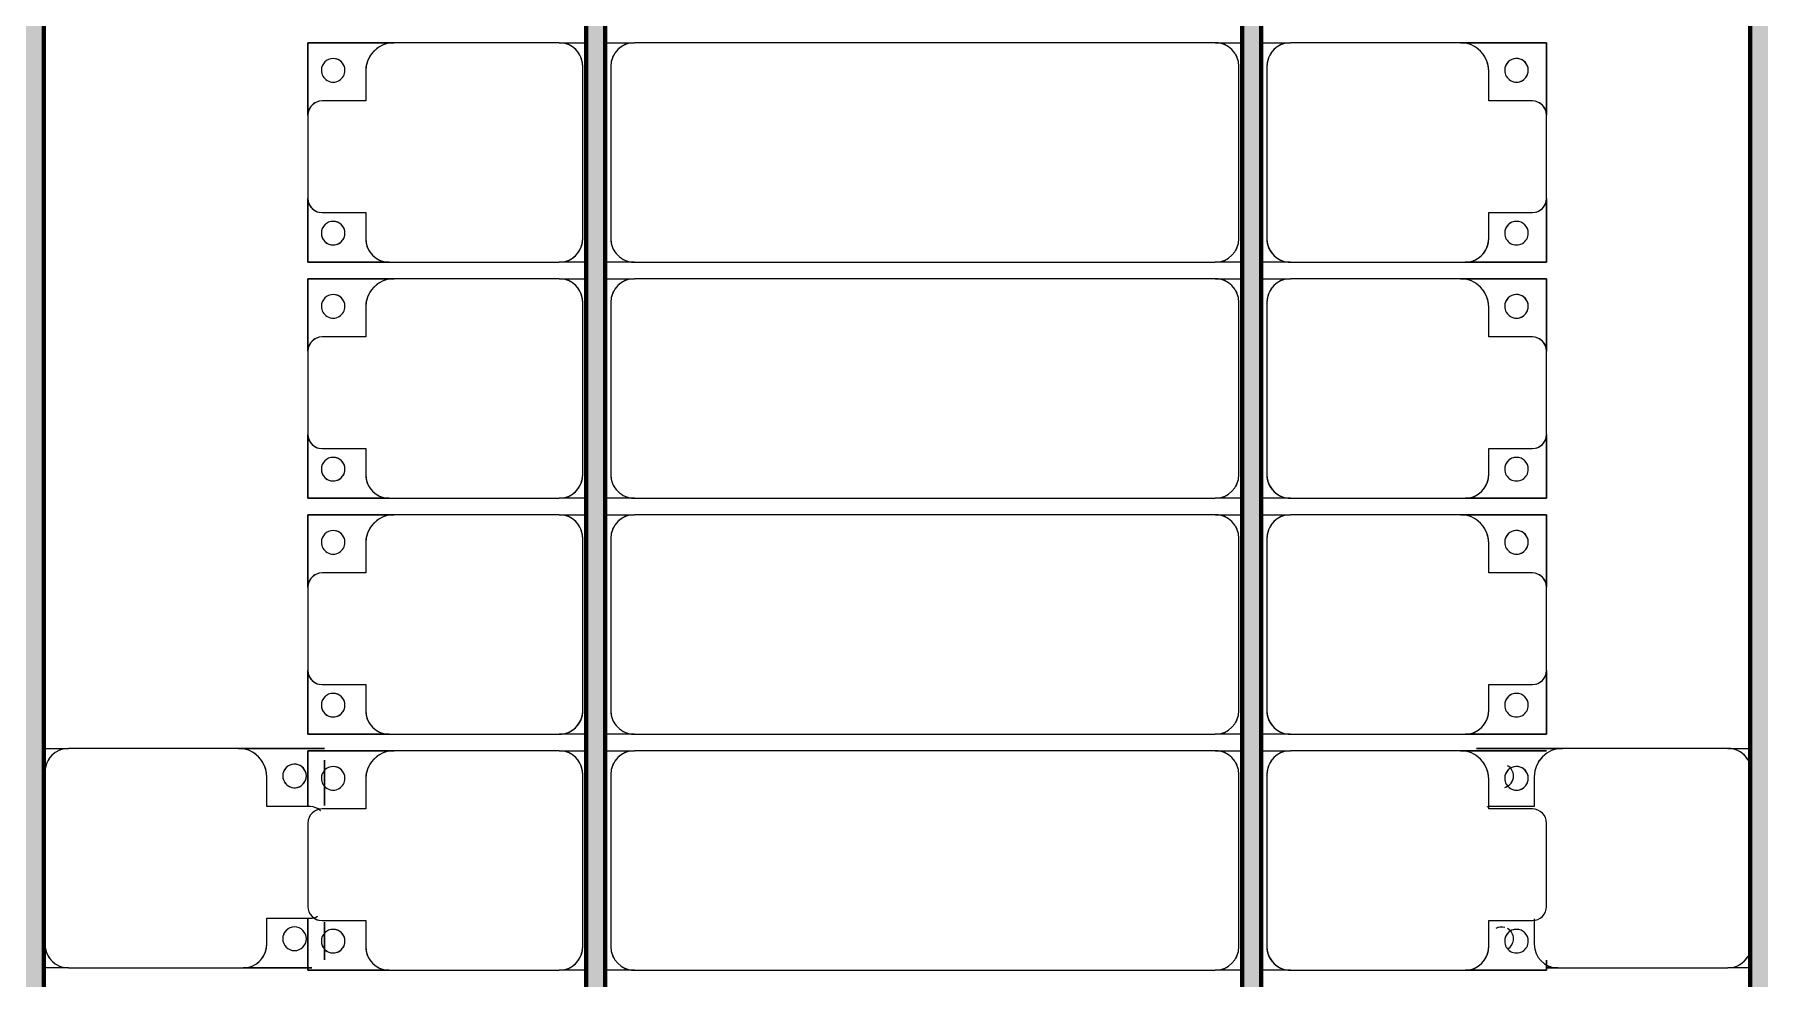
# Model space of a CAD drawing. Header units: millimetres. Extents: x -268744 to 115753, y -96240 to -10461.
# Drawn here: x -39965 to -36310, y -50571 to -48571 of the extents above; entities that cross this region are included whole.
import ezdxf

# ---------------------------------------------------------------- set-up
doc = ezdxf.new("R2010")
doc.units = ezdxf.units.MM
doc.layers.add('A-GENM', color=13, linetype='Continuous', lineweight=9)
doc.layers.add('S-BEAM', color=12, linetype='Continuous', lineweight=9)

# ---------------------------------------------------------------- blocks, each defined once
blk = doc.blocks.new('Dai phao do pin - DẢI PHAO ĐỠ PIN-V63-KHUNG KẾT CẤU BÈ PIN 1')
at = {"layer": 'A-GENM', "color": 7}
for p, q in [((68487.6, 241.6), (68539.7, 241.6)), ((68487.6, 241.6), (68539.7, 241.6)), ((68899.7, 241.6), (68539.7, 241.6)), ((68899.7, 241.6), (69082.2, 241.6)), ((69082.2, 241.6), (68899.7, 241.6)), ((68489.7, 191.6), (68489.7, -173.4)), ((69082.2, 216.5), (69082.2, 120.3)), ((69082.2, 120.3), (69082.2, 216.5)), ((68959.7, 118.2), (68959.7, 181.6)), ((69052.2, 118.2), (68959.7, 118.2)), ((68959.7, -173.4), (68959.7, -118.2)), ((68959.7, -118.2), (69052.2, -118.2)), ((69082.2, -126.6), (69082.2, -206.5)), ((69082.2, -206.5), (69082.2, -126.6)), ((68539.7, -223.4), (68487.6, -223.4)), ((68539.7, -223.4), (68487.6, -223.4)), ((68539.7, -223.4), (68909.7, -223.4)), ((69055, -223.4), (68909.7, -223.4)), ((68909.7, -223.4), (69055, -223.4))]:
    blk.add_line(p, q, dxfattribs=at)
for centre, radius, start, end in [((68539.7, 191.6), 50, 90, 180), ((68539.7, 191.6), 50, 105, 180), ((68899.7, 181.6), 60, 360, 90), ((68899.7, 181.6), 60, 360, 60), ((69018.6, 183.2), 25, 0, 180), ((69018.6, 183.2), 25, 180, 0), ((69018.6, 183.2), 25, 180, 195), ((69018.6, 183.2), 25, 0, 165), ((69018.6, 183.2), 25, 210, 0), ((69052.2, 88.2), 30, 45, 90), ((69052.2, 88.2), 30, 45, 74.1529), ((69052.2, 88.2), 30, 45, 74.1529), ((69052.2, 88.2), 30, 45, 74.1529), ((69018.6, -161.8), 25, 0, 180), ((69018.6, -161.8), 25, 105, 165), ((69018.6, -161.8), 25, 0, 90), ((69052.2, -88.2), 30, 270, 300), ((69052.2, -88.2), 30, 285, 300), ((69052.2, -88.2), 30, 285, 300), ((69052.2, -88.2), 30, 285, 300), ((68539.7, -173.4), 50, 180, 270), ((68539.7, -173.4), 50, 180, 255), ((68909.7, -173.4), 50, 270, 360), ((68909.7, -173.4), 50, 285, 360), ((69018.6, -161.8), 25, 180, 0), ((69018.6, -161.8), 25, 180, 0)]:
    blk.add_arc(centre, radius, start, end, dxfattribs=at)
blk = doc.blocks.new('Dầm C52 - Dầm C52-V20-KHUNG KẾT CẤU BÈ PIN 1')
at = {"layer": 'S-BEAM', "lineweight": 140}
h = blk.add_hatch(color=1, dxfattribs=at)
h.paths.add_polyline_path([(-25480.9, 20), (-25480.9, -20), (-25440.9, -20), (-25440.9, 20)])
h.paths.add_polyline_path([(-25400.9, 1.6), (-25400.9, -20), (-19440.9, -20), (-19443, 20), (-25400.9, 20)])
h.paths.add_polyline_path([(-19400.9, -20), (-13440.9, -20), (-13440.9, 20), (-19400.9, 20), (-19400.9, 1.6)])
h.paths.add_polyline_path([(-13400.9, 1.6), (-13400.9, -20), (-7440.9, -20), (-7440.9, 20), (-13400.9, 20)])
h.paths.add_polyline_path([(-7400.9, 20), (-7400.9, -20), (-1440.9, -20), (-1440.9, 20), (-6515.3, 20)])
h.paths.add_polyline_path([(-1400.9, 1.6), (-1400.9, -20), (4559.1, -20), (4559.1, 20), (-1400.9, 20)])
h.paths.add_polyline_path([(4599.1, 1.6), (4599.1, -20), (10559.1, -20), (10559.1, 20), (4599.1, 20)])
h.paths.add_polyline_path([(10599.1, 20), (10599.1, -20), (16559.1, -20), (16559.1, 20), (11029.4, 20)])
h.paths.add_polyline_path([(16599.1, 20), (16599.1, -20), (22559.1, -20), (22559.1, 20), (17493.2, 20)])
h.paths.add_polyline_path([(22599.1, 1.6), (22599.1, -20), (25259.1, -20), (25259.1, 20), (22599.1, 20)])
h.paths.add_polyline_path([(25299.1, -20), (25441.8, -20), (25441.8, 20), (25299.1, 20), (25299.1, 1.6)])
at = {"layer": 'S-BEAM', "color": 1, "lineweight": 140}
blk.add_line((-1440.9, -20), (-7400.9, -20), dxfattribs=at)
blk = doc.blocks.new('Dải phao đi lại kèm đỡ invester - DẢI PHAO ĐI LẠI-V80-KHUNG KẾT CẤU BÈ PIN 1')
at = {"layer": 'A-GENM', "color": 7}
for p, q in [((28258.4, 1312.2), (28411.8, 1312.2)), ((28258.4, 1129.7), (28258.4, 1312.2)), ((28258.4, 1312.2), (28258.4, 1129.7)), ((28411.8, 1312.2), (28258.4, 1312.2)), ((28381.8, 1282.2), (28381.8, 1189.7)), ((28588.2, 1312.2), (28411.8, 1312.2)), ((28588.2, 1312.2), (28723.4, 1312.2)), ((28723.4, 1312.2), (28588.2, 1312.2)), ((28618.2, 1189.7), (28618.2, 1282.2)), ((28723.4, 1312.2), (28723.4, 1139.7)), ((28723.4, 1139.7), (28723.4, 1312.2)), ((28758.4, 1312.2), (28911.8, 1312.2)), ((28758.4, 1129.7), (28758.4, 1312.2)), ((28758.4, 1312.2), (28758.4, 1129.7)), ((28911.8, 1312.2), (28758.4, 1312.2)), ((28881.8, 1282.2), (28881.8, 1189.7)), ((29088.2, 1312.2), (28911.8, 1312.2)), ((29088.2, 1312.2), (29223.4, 1312.2)), ((29223.4, 1312.2), (29088.2, 1312.2)), ((29118.2, 1189.7), (29118.2, 1282.2)), ((29223.4, 1312.2), (29223.4, 1139.7)), ((29223.4, 1139.7), (29223.4, 1312.2)), ((29258.4, 1312.2), (29411.8, 1312.2)), ((29258.4, 1129.7), (29258.4, 1312.2)), ((29258.4, 1312.2), (29258.4, 1129.7)), ((29411.8, 1312.2), (29258.4, 1312.2)), ((29381.8, 1282.2), (29381.8, 1189.7)), ((29588.2, 1312.2), (29411.8, 1312.2)), ((29588.2, 1312.2), (29723.4, 1312.2)), ((29723.4, 1312.2), (29588.2, 1312.2)), ((29618.2, 1189.7), (29618.2, 1282.2)), ((29723.4, 1312.2), (29723.4, 1139.7)), ((29723.4, 1139.7), (29723.4, 1312.2)), ((29758.4, 1129.7), (29758.4, 1312.2)), ((29758.4, 1312.2), (29758.4, 1129.7)), ((29881.8, 1282.2), (29881.8, 1189.7)), ((30088.2, 1312.2), (29911.8, 1312.2)), ((30118.2, 1189.7), (30118.2, 1282.2)), ((30202.2, 1312.2), (30223.4, 1312.2)), ((30223.4, 1312.2), (30202.2, 1312.2)), ((30223.4, 1312.2), (30223.4, 1139.7)), ((30223.4, 1139.7), (30223.4, 1312.2)), ((28381.8, 1189.7), (28318.4, 1189.7)), ((28673.4, 1189.7), (28618.2, 1189.7)), ((28881.8, 1189.7), (28818.4, 1189.7)), ((29173.4, 1189.7), (29118.2, 1189.7)), ((29381.8, 1189.7), (29318.4, 1189.7)), ((29673.4, 1189.7), (29618.2, 1189.7)), ((29881.8, 1189.7), (29818.4, 1189.7)), ((30173.4, 1189.7), (30118.2, 1189.7)), ((28723.4, 769.7), (28723.4, 1139.7)), ((29223.4, 769.7), (29223.4, 1139.7)), ((29723.4, 769.7), (29723.4, 1139.7)), ((30223.4, 769.7), (30223.4, 1139.7)), ((28258.4, 1129.7), (28258.4, 769.7)), ((28758.4, 1129.7), (28758.4, 769.7)), ((29258.4, 1129.7), (29258.4, 769.7)), ((29758.4, 1129.7), (29758.4, 769.7)), ((28258.4, 707.6), (28258.4, 769.7)), ((28258.4, 707.6), (28258.4, 769.7)), ((28723.4, 769.7), (28723.4, 707.6)), ((28723.4, 769.7), (28723.4, 707.6)), ((28758.4, 707.6), (28758.4, 769.7)), ((28758.4, 707.6), (28758.4, 769.7)), ((29223.4, 769.7), (29223.4, 707.6)), ((29223.4, 769.7), (29223.4, 707.6)), ((29258.4, 707.6), (29258.4, 769.7)), ((29258.4, 707.6), (29258.4, 769.7)), ((29723.4, 769.7), (29723.4, 707.6)), ((29723.4, 769.7), (29723.4, 707.6)), ((29758.4, 707.6), (29758.4, 769.7)), ((29758.4, 707.6), (29758.4, 769.7)), ((30223.4, 769.7), (30223.4, 707.6)), ((30223.4, 769.7), (30223.4, 707.6)), ((28308.4, 719.7), (28673.4, 719.7)), ((28808.4, 719.7), (29173.4, 719.7)), ((29308.4, 719.7), (29673.4, 719.7)), ((29808.4, 719.7), (30173.4, 719.7)), ((28258.4, 610.3), (28258.4, 667.6)), ((28258.4, 610.3), (28258.4, 667.6)), ((28673.4, 660.3), (28308.4, 660.3)), ((28723.4, 667.6), (28723.4, 610.3)), ((28723.4, 667.6), (28723.4, 610.3)), ((28758.4, 610.3), (28758.4, 667.6)), ((28758.4, 610.3), (28758.4, 667.6)), ((29173.4, 660.3), (28808.4, 660.3)), ((29223.4, 667.6), (29223.4, 610.3)), ((29223.4, 667.6), (29223.4, 610.3)), ((29258.4, 610.3), (29258.4, 667.6)), ((29258.4, 610.3), (29258.4, 667.6)), ((29673.4, 660.3), (29308.4, 660.3)), ((29723.4, 667.6), (29723.4, 610.3)), ((29723.4, 667.6), (29723.4, 610.3)), ((29758.4, 610.3), (29758.4, 667.6)), ((29758.4, 610.3), (29758.4, 667.6)), ((30173.4, 660.3), (29808.4, 660.3)), ((30223.4, 667.6), (30223.4, 610.3)), ((30223.4, 667.6), (30223.4, 610.3)), ((28258.4, 610.3), (28258.4, -620.3)), ((28723.4, -620.3), (28723.4, 610.3)), ((28758.4, 610.3), (28758.4, -620.3)), ((29223.4, -620.3), (29223.4, 610.3)), ((29258.4, 610.3), (29258.4, -620.3)), ((29723.4, -620.3), (29723.4, 610.3)), ((29758.4, 610.3), (29758.4, -620.3)), ((30223.4, -620.3), (30223.4, 610.3)), ((28258.4, -682.4), (28258.4, -620.3)), ((28258.4, -682.4), (28258.4, -620.3)), ((28723.4, -620.3), (28723.4, -682.4)), ((28723.4, -620.3), (28723.4, -682.4)), ((28758.4, -682.4), (28758.4, -620.3)), ((28758.4, -682.4), (28758.4, -620.3)), ((29223.4, -620.3), (29223.4, -682.4)), ((29223.4, -620.3), (29223.4, -682.4)), ((29258.4, -682.4), (29258.4, -620.3)), ((29258.4, -682.4), (29258.4, -620.3)), ((29723.4, -620.3), (29723.4, -682.4)), ((29723.4, -620.3), (29723.4, -682.4)), ((29758.4, -682.4), (29758.4, -620.3)), ((29758.4, -682.4), (29758.4, -620.3)), ((30223.4, -620.3), (30223.4, -682.4)), ((30223.4, -620.3), (30223.4, -682.4)), ((28308.4, -670.3), (28673.4, -670.3)), ((28808.4, -670.3), (29173.4, -670.3)), ((29308.4, -670.3), (29673.4, -670.3)), ((29808.4, -670.3), (30173.4, -670.3)), ((28258.4, -779.7), (28258.4, -722.4)), ((28258.4, -779.7), (28258.4, -722.4)), ((28673.4, -729.7), (28308.4, -729.7)), ((28723.4, -722.4), (28723.4, -779.7)), ((28723.4, -722.4), (28723.4, -779.7)), ((28758.4, -779.7), (28758.4, -722.4)), ((28758.4, -779.7), (28758.4, -722.4)), ((29173.4, -729.7), (28808.4, -729.7)), ((29223.4, -722.4), (29223.4, -779.7)), ((29223.4, -722.4), (29223.4, -779.7)), ((29258.4, -779.7), (29258.4, -722.4)), ((29258.4, -779.7), (29258.4, -722.4)), ((29673.4, -729.7), (29308.4, -729.7)), ((29723.4, -722.4), (29723.4, -779.7)), ((29723.4, -722.4), (29723.4, -779.7)), ((29758.4, -779.7), (29758.4, -722.4)), ((29758.4, -779.7), (29758.4, -722.4)), ((30173.4, -729.7), (29808.4, -729.7)), ((30223.4, -722.4), (30223.4, -779.7)), ((30223.4, -722.4), (30223.4, -779.7)), ((28258.4, -779.7), (28258.4, -1129.7)), ((28723.4, -1139.7), (28723.4, -779.7)), ((28758.4, -779.7), (28758.4, -1129.7)), ((29223.4, -1139.7), (29223.4, -779.7)), ((29258.4, -779.7), (29258.4, -1129.7)), ((29723.4, -1139.7), (29723.4, -779.7)), ((29758.4, -779.7), (29758.4, -1129.7)), ((30223.4, -1139.7), (30223.4, -779.7)), ((28258.4, -1312.2), (28258.4, -1129.7)), ((28258.4, -1129.7), (28258.4, -1312.2)), ((28758.4, -1312.2), (28758.4, -1129.7)), ((28758.4, -1129.7), (28758.4, -1312.2)), ((29258.4, -1312.2), (29258.4, -1129.7)), ((29258.4, -1129.7), (29258.4, -1312.2)), ((29758.4, -1312.2), (29758.4, -1129.7)), ((29758.4, -1129.7), (29758.4, -1312.2)), ((28723.4, -1139.7), (28723.4, -1312.2)), ((28723.4, -1312.2), (28723.4, -1139.7)), ((29223.4, -1139.7), (29223.4, -1312.2)), ((29223.4, -1312.2), (29223.4, -1139.7)), ((29723.4, -1139.7), (29723.4, -1312.2)), ((29723.4, -1312.2), (29723.4, -1139.7)), ((30223.4, -1139.7), (30223.4, -1312.2)), ((30223.4, -1312.2), (30223.4, -1139.7)), ((28318.4, -1189.7), (28381.8, -1189.7)), ((28381.8, -1189.7), (28381.8, -1282.2)), ((28618.2, -1282.2), (28618.2, -1189.7)), ((28618.2, -1189.7), (28673.4, -1189.7)), ((28818.4, -1189.7), (28881.8, -1189.7)), ((28881.8, -1189.7), (28881.8, -1282.2)), ((29118.2, -1282.2), (29118.2, -1189.7)), ((29118.2, -1189.7), (29173.4, -1189.7)), ((29318.4, -1189.7), (29381.8, -1189.7)), ((29381.8, -1189.7), (29381.8, -1282.2)), ((29618.2, -1282.2), (29618.2, -1189.7)), ((29618.2, -1189.7), (29673.4, -1189.7)), ((29818.4, -1189.7), (29881.8, -1189.7)), ((29881.8, -1189.7), (29881.8, -1282.2)), ((30118.2, -1282.2), (30118.2, -1189.7)), ((30118.2, -1189.7), (30173.4, -1189.7)), ((28411.8, -1312.2), (28258.4, -1312.2)), ((28258.4, -1312.2), (28411.8, -1312.2)), ((28411.8, -1312.2), (28588.2, -1312.2)), ((28723.4, -1312.2), (28588.2, -1312.2)), ((28588.2, -1312.2), (28723.4, -1312.2)), ((28911.8, -1312.2), (28758.4, -1312.2)), ((28758.4, -1312.2), (28911.8, -1312.2)), ((28911.8, -1312.2), (29088.2, -1312.2)), ((29223.4, -1312.2), (29088.2, -1312.2)), ((29088.2, -1312.2), (29223.4, -1312.2)), ((29411.8, -1312.2), (29258.4, -1312.2)), ((29258.4, -1312.2), (29411.8, -1312.2)), ((29411.8, -1312.2), (29588.2, -1312.2)), ((29723.4, -1312.2), (29588.2, -1312.2)), ((29588.2, -1312.2), (29723.4, -1312.2)), ((29876.8, -1312.2), (29758.4, -1312.2)), ((29758.4, -1312.2), (29876.8, -1312.2)), ((29911.8, -1312.2), (30088.2, -1312.2)), ((30223.4, -1312.2), (30113.2, -1312.2)), ((30113.2, -1312.2), (30223.4, -1312.2))]:
    blk.add_line(p, q, dxfattribs=at)
for centre, radius, start, end in [((28411.8, 1282.2), 30, 90, 180), ((28411.8, 1282.2), 30, 105, 165), ((28411.8, 1282.2), 30, 135, 165), ((28411.8, 1282.2), 30, 135, 165), ((28588.2, 1282.2), 30, 0, 90), ((28588.2, 1282.2), 30, 60, 75), ((28588.2, 1282.2), 30, 15, 75), ((28588.2, 1282.2), 30, 60, 75), ((28588.2, 1282.2), 30, 15, 30), ((28588.2, 1282.2), 30, 15, 30), ((28911.8, 1282.2), 30, 90, 180), ((28911.8, 1282.2), 30, 105, 165), ((28911.8, 1282.2), 30, 135, 165), ((28911.8, 1282.2), 30, 135, 165), ((29088.2, 1282.2), 30, 0, 90), ((29088.2, 1282.2), 30, 60, 75), ((29088.2, 1282.2), 30, 15, 75), ((29088.2, 1282.2), 30, 60, 75), ((29088.2, 1282.2), 30, 15, 30), ((29088.2, 1282.2), 30, 15, 30), ((29411.8, 1282.2), 30, 90, 180), ((29411.8, 1282.2), 30, 105, 165), ((29411.8, 1282.2), 30, 135, 165), ((29411.8, 1282.2), 30, 135, 165), ((29588.2, 1282.2), 30, 0, 90), ((29588.2, 1282.2), 30, 60, 75), ((29588.2, 1282.2), 30, 15, 75), ((29588.2, 1282.2), 30, 60, 75), ((29588.2, 1282.2), 30, 15, 30), ((29588.2, 1282.2), 30, 15, 30), ((29911.8, 1282.2), 30, 90, 180), ((30088.2, 1282.2), 30, 360, 90), ((28316.8, 1248.6), 25, 90, 270), ((28316.8, 1248.6), 25, 90, 255), ((28316.8, 1248.6), 25, 270, 90), ((28316.8, 1248.6), 25, 300, 90), ((28661.8, 1248.6), 25, 90, 270), ((28661.8, 1248.6), 25, 90, 180), ((28661.8, 1248.6), 25, 270, 90), ((28661.8, 1248.6), 25, 270, 90), ((28816.8, 1248.6), 25, 90, 270), ((28816.8, 1248.6), 25, 90, 255), ((28816.8, 1248.6), 25, 270, 90), ((28816.8, 1248.6), 25, 300, 90), ((29161.8, 1248.6), 25, 90, 270), ((29161.8, 1248.6), 25, 90, 180), ((29161.8, 1248.6), 25, 270, 90), ((29161.8, 1248.6), 25, 270, 90), ((29316.8, 1248.6), 25, 90, 270), ((29316.8, 1248.6), 25, 90, 255), ((29316.8, 1248.6), 25, 270, 90), ((29316.8, 1248.6), 25, 300, 90), ((29661.8, 1248.6), 25, 90, 270), ((29661.8, 1248.6), 25, 90, 180), ((29661.8, 1248.6), 25, 270, 90), ((29661.8, 1248.6), 25, 270, 90), ((29816.8, 1248.6), 25, 90, 270), ((29816.8, 1248.6), 25, 90, 255), ((29816.8, 1248.6), 25, 270, 90), ((29816.8, 1248.6), 25, 300, 90), ((30161.8, 1248.6), 25, 90, 270), ((30161.8, 1248.6), 25, 90, 180), ((30161.8, 1248.6), 25, 270, 90), ((30161.8, 1248.6), 25, 270, 90), ((28316.8, 1248.6), 25, 270, 285), ((28661.8, 1248.6), 25, 195, 255), ((28816.8, 1248.6), 25, 270, 285), ((29161.8, 1248.6), 25, 195, 255), ((29316.8, 1248.6), 25, 270, 285), ((29661.8, 1248.6), 25, 195, 255), ((29816.8, 1248.6), 25, 270, 285), ((30161.8, 1248.6), 25, 195, 255), ((28318.4, 1129.7), 60, 90, 180), ((28318.4, 1129.7), 60, 90, 150), ((28673.4, 1139.7), 50, 360, 90), ((28673.4, 1139.7), 50, 15, 90), ((28818.4, 1129.7), 60, 90, 180), ((28818.4, 1129.7), 60, 90, 150), ((29173.4, 1139.7), 50, 0, 90), ((29173.4, 1139.7), 50, 15, 90), ((29318.4, 1129.7), 60, 90, 180), ((29318.4, 1129.7), 60, 90, 150), ((29673.4, 1139.7), 50, 0, 90), ((29673.4, 1139.7), 50, 15, 90), ((29818.4, 1129.7), 60, 90, 180), ((29818.4, 1129.7), 60, 90, 150), ((30173.4, 1139.7), 50, 0, 90), ((30173.4, 1139.7), 50, 15, 90), ((28308.4, 769.7), 50, 180, 270), ((28673.4, 769.7), 50, 270, 0), ((28808.4, 769.7), 50, 180, 270), ((29173.4, 769.7), 50, 270, 0), ((29308.4, 769.7), 50, 180, 270), ((29673.4, 769.7), 50, 270, 0), ((29808.4, 769.7), 50, 180, 270), ((30173.4, 769.7), 50, 270, 0), ((28308.4, 769.7), 50, 195, 270), ((28673.4, 769.7), 50, 270, 345), ((28808.4, 769.7), 50, 195, 270), ((29173.4, 769.7), 50, 270, 345), ((29308.4, 769.7), 50, 195, 270), ((29673.4, 769.7), 50, 270, 345), ((29808.4, 769.7), 50, 195, 270), ((30173.4, 769.7), 50, 270, 345), ((28308.4, 610.3), 50, 90, 180), ((28308.4, 610.3), 50, 105, 120), ((28673.4, 610.3), 50, 0, 90), ((28673.4, 610.3), 50, 60, 90), ((28808.4, 610.3), 50, 90, 180), ((28808.4, 610.3), 50, 105, 120), ((29173.4, 610.3), 50, 0, 90), ((29173.4, 610.3), 50, 60, 90), ((29308.4, 610.3), 50, 90, 180), ((29308.4, 610.3), 50, 105, 120), ((29673.4, 610.3), 50, 0, 90), ((29673.4, 610.3), 50, 60, 90), ((29808.4, 610.3), 50, 90, 180), ((29808.4, 610.3), 50, 105, 120), ((30173.4, 610.3), 50, 0, 90), ((30173.4, 610.3), 50, 60, 90), ((28308.4, 610.3), 50, 150, 180), ((28673.4, 610.3), 50, 15, 30), ((28808.4, 610.3), 50, 150, 180), ((29173.4, 610.3), 50, 15, 30), ((29308.4, 610.3), 50, 150, 180), ((29673.4, 610.3), 50, 15, 30), ((29808.4, 610.3), 50, 150, 180), ((30173.4, 610.3), 50, 15, 30), ((28308.4, -620.3), 50, 180, 270), ((28673.4, -620.3), 50, 270, 0), ((28673.4, -620.3), 50, 330, 0), ((28808.4, -620.3), 50, 180, 270), ((29173.4, -620.3), 50, 270, 0), ((29173.4, -620.3), 50, 330, 0), ((29308.4, -620.3), 50, 180, 270), ((29673.4, -620.3), 50, 270, 0), ((29673.4, -620.3), 50, 330, 0), ((29808.4, -620.3), 50, 180, 270), ((30173.4, -620.3), 50, 270, 360), ((30173.4, -620.3), 50, 330, 360), ((28308.4, -620.3), 50, 195, 225), ((28808.4, -620.3), 50, 195, 225), ((29308.4, -620.3), 50, 195, 225), ((29808.4, -620.3), 50, 195, 225), ((28308.4, -620.3), 50, 240, 270), ((28673.4, -620.3), 50, 270, 300), ((28808.4, -620.3), 50, 240, 270), ((29173.4, -620.3), 50, 270, 300), ((29308.4, -620.3), 50, 240, 270), ((29673.4, -620.3), 50, 270, 300), ((29808.4, -620.3), 50, 240, 270), ((30173.4, -620.3), 50, 270, 300), ((28308.4, -779.7), 50, 90, 180), ((28308.4, -779.7), 50, 90, 165), ((28673.4, -779.7), 50, 0, 90), ((28673.4, -779.7), 50, 15, 90), ((28808.4, -779.7), 50, 90, 180), ((28808.4, -779.7), 50, 90, 165), ((29173.4, -779.7), 50, 0, 90), ((29173.4, -779.7), 50, 15, 90), ((29308.4, -779.7), 50, 90, 180), ((29308.4, -779.7), 50, 90, 165), ((29673.4, -779.7), 50, 360, 90), ((29673.4, -779.7), 50, 15, 90), ((29808.4, -779.7), 50, 90, 180), ((29808.4, -779.7), 50, 90, 165), ((30173.4, -779.7), 50, 0, 90), ((30173.4, -779.7), 50, 15, 90), ((28318.4, -1129.7), 60, 180, 270), ((28818.4, -1129.7), 60, 180, 270), ((29318.4, -1129.7), 60, 180, 270), ((29818.4, -1129.7), 60, 180, 270), ((28318.4, -1129.7), 60, 210, 270), ((28673.4, -1139.7), 50, 270, 0), ((28673.4, -1139.7), 50, 270, 345), ((28818.4, -1129.7), 60, 210, 270), ((29173.4, -1139.7), 50, 270, 0), ((29173.4, -1139.7), 50, 270, 345), ((29318.4, -1129.7), 60, 210, 270), ((29673.4, -1139.7), 50, 270, 0), ((29673.4, -1139.7), 50, 270, 345), ((29818.4, -1129.7), 60, 210, 270), ((30173.4, -1139.7), 50, 270, 0), ((30173.4, -1139.7), 50, 270, 345), ((28316.8, -1258.6), 25, 90, 270), ((28316.8, -1258.6), 25, 90, 165), ((28316.8, -1258.6), 25, 270, 90), ((28316.8, -1258.6), 25, 60, 90), ((28661.8, -1258.6), 25, 90, 270), ((28661.8, -1258.6), 25, 90, 165), ((28661.8, -1258.6), 25, 270, 90), ((28661.8, -1258.6), 25, 15, 90), ((28816.8, -1258.6), 25, 90, 270), ((28816.8, -1258.6), 25, 90, 165), ((28816.8, -1258.6), 25, 270, 90), ((28816.8, -1258.6), 25, 60, 90), ((29161.8, -1258.6), 25, 90, 270), ((29161.8, -1258.6), 25, 90, 165), ((29161.8, -1258.6), 25, 270, 90), ((29161.8, -1258.6), 25, 15, 90), ((29316.8, -1258.6), 25, 90, 270), ((29316.8, -1258.6), 25, 90, 165), ((29316.8, -1258.6), 25, 270, 90), ((29316.8, -1258.6), 25, 60, 90), ((29661.8, -1258.6), 25, 90, 270), ((29661.8, -1258.6), 25, 90, 165), ((29661.8, -1258.6), 25, 270, 90), ((29661.8, -1258.6), 25, 15, 90), ((29816.8, -1258.6), 25, 90, 270), ((29816.8, -1258.6), 25, 90, 165), ((29816.8, -1258.6), 25, 270, 90), ((29816.8, -1258.6), 25, 60, 90), ((30161.8, -1258.6), 25, 90, 270), ((30161.8, -1258.6), 25, 90, 165), ((30161.8, -1258.6), 25, 270, 90), ((30161.8, -1258.6), 25, 15, 90), ((28316.8, -1258.6), 25, 180, 270), ((28316.8, -1258.6), 25, 270, 30), ((28661.8, -1258.6), 25, 180, 270), ((28661.8, -1258.6), 25, 270, 0), ((28816.8, -1258.6), 25, 180, 270), ((28816.8, -1258.6), 25, 270, 30), ((29161.8, -1258.6), 25, 180, 270), ((29161.8, -1258.6), 25, 270, 0), ((29316.8, -1258.6), 25, 180, 270), ((29316.8, -1258.6), 25, 270, 30), ((29661.8, -1258.6), 25, 180, 270), ((29661.8, -1258.6), 25, 270, 0), ((29816.8, -1258.6), 25, 180, 270), ((29816.8, -1258.6), 25, 270, 30), ((30161.8, -1258.6), 25, 180, 270), ((30161.8, -1258.6), 25, 270, 0), ((28411.8, -1282.2), 30, 180, 270), ((28411.8, -1282.2), 30, 195, 225), ((28411.8, -1282.2), 30, 195, 255), ((28411.8, -1282.2), 30, 195, 225), ((28588.2, -1282.2), 30, 270, 0), ((28588.2, -1282.2), 30, 285, 345), ((28588.2, -1282.2), 30, 285, 300), ((28588.2, -1282.2), 30, 285, 300), ((28588.2, -1282.2), 30, 326.069, 345), ((28588.2, -1282.2), 30, 326.069, 345), ((28911.8, -1282.2), 30, 180, 270), ((28911.8, -1282.2), 30, 195, 225), ((28911.8, -1282.2), 30, 195, 255), ((28911.8, -1282.2), 30, 195, 225), ((29088.2, -1282.2), 30, 270, 360), ((29088.2, -1282.2), 30, 285, 345), ((29088.2, -1282.2), 30, 285, 300), ((29088.2, -1282.2), 30, 285, 300), ((29088.2, -1282.2), 30, 326.069, 345), ((29088.2, -1282.2), 30, 326.069, 345), ((29411.8, -1282.2), 30, 180, 270), ((29411.8, -1282.2), 30, 195, 225), ((29411.8, -1282.2), 30, 195, 255), ((29411.8, -1282.2), 30, 195, 225), ((29588.2, -1282.2), 30, 270, 0), ((29588.2, -1282.2), 30, 285, 345), ((29588.2, -1282.2), 30, 285, 300), ((29588.2, -1282.2), 30, 285, 300), ((29588.2, -1282.2), 30, 326.069, 345), ((29588.2, -1282.2), 30, 326.069, 345), ((29911.8, -1282.2), 30, 180, 270), ((29911.8, -1282.2), 30, 195, 210), ((29911.8, -1282.2), 30, 195, 210), ((29911.8, -1282.2), 30, 195, 210), ((30088.2, -1282.2), 30, 270, 0), ((30088.2, -1282.2), 30, 315, 345), ((30088.2, -1282.2), 30, 326.069, 345), ((30088.2, -1282.2), 30, 326.069, 330)]:
    blk.add_arc(centre, radius, start, end, dxfattribs=at)
blk = doc.blocks.new('Dầm C52 - Dầm C52-V81-KHUNG KẾT CẤU BÈ PIN 1')
at = {"layer": 'S-BEAM', "lineweight": 140}
h = blk.add_hatch(color=1, dxfattribs=at)
h.paths.add_polyline_path([(-25480.9, 20), (-25480.9, -20), (-25440.9, -20), (-25445.2, 20)])
h.paths.add_polyline_path([(-25400.9, -20), (-19440.9, -20), (-19443, 20), (-25400.9, 20), (-25400.9, -7.9)])
h.paths.add_polyline_path([(-19400.9, -20), (-13440.9, -20), (-13440.9, 20), (-19400.9, 20), (-19400.9, -7.9)])
h.paths.add_polyline_path([(-13400.9, -7.9), (-13400.9, -20), (-7440.9, -20), (-7440.9, 20), (-13400.9, 20)])
h.paths.add_polyline_path([(-7400.9, -20), (-1440.9, -20), (-1440.9, 20), (-7400.9, 20), (-7400.9, -7.9)])
h.paths.add_polyline_path([(-1400.9, -7.9), (-1400.9, -20), (4559.1, -20), (4559.1, 20), (-1400.9, 20)])
h.paths.add_polyline_path([(4599.1, -20), (10559.1, -20), (10559.1, 20), (4599.1, 20), (4599.1, -7.9)])
h.paths.add_polyline_path([(10599.1, 20), (10599.1, -20), (16559.1, -20), (16559.1, 20), (11029.4, 20)])
h.paths.add_polyline_path([(16599.1, -20), (22559.1, -20), (22559.1, 20), (16599.1, 20), (16599.1, -7.9)])
h.paths.add_polyline_path([(22599.1, -7.9), (22599.1, -20), (25259.1, -20), (25259.1, 20), (22599.1, 20)])
h.paths.add_polyline_path([(25299.1, -20), (25480.9, -20), (25480.9, 20), (25299.1, 20), (25299.1, -7.9)])
at = {"layer": 'S-BEAM', "color": 1, "lineweight": 140}
for p, q in [((-7400.9, 20), (-1440.9, 20)), ((-1440.9, -20), (-7400.9, -20))]:
    blk.add_line(p, q, dxfattribs=at)
blk = doc.blocks.new('Dầm C52 - Dầm C52-102503-KHUNG KẾT CẤU BÈ PIN 1')
at = {"layer": 'S-BEAM', "lineweight": 140}
h = blk.add_hatch(color=1, dxfattribs=at)
h.paths.add_polyline_path([(-25480.9, 20), (-25480.9, -20), (-25440.9, -20), (-25440.9, 20)])
h.paths.add_polyline_path([(-25400.9, 20), (-25400.9, -20), (-19440.9, -20), (-19443, 20), (-24983.5, 20)])
h.paths.add_polyline_path([(-19400.9, 20), (-19400.9, -20), (-13440.9, -20), (-13440.9, 20), (-17596.2, 20)])
h.paths.add_polyline_path([(-13400.9, -20), (-7440.9, -20), (-7440.9, 20), (-13400.9, 20)])
h.paths.add_polyline_path([(-7400.9, -20), (-1440.9, -20), (-1440.9, 20), (-7400.9, 20)])
h.paths.add_polyline_path([(-1400.9, -20), (4559.1, -20), (4559.1, 20), (-1400.9, 20)])
h.paths.add_polyline_path([(4599.1, -20), (10559.1, -20), (10559.1, 20), (4599.1, 20)])
h.paths.add_polyline_path([(10599.1, 20), (10599.1, -20), (16559.1, -20), (16559.1, 20), (11952.8, 20)])
h.paths.add_polyline_path([(16599.1, -20), (22559.1, -20), (22559.1, 20), (16599.1, 20)])
h.paths.add_polyline_path([(22599.1, -20), (25259.1, -20), (25259.1, 20), (22599.1, 20)])
h.paths.add_polyline_path([(25299.1, -20), (25441.8, -20), (25441.8, 20), (25299.1, 20)])
at = {"layer": 'S-BEAM', "color": 1, "lineweight": 140}
for p, q in [((-7400.9, 20), (-1440.9, 20)), ((-1440.9, -20), (-7400.9, -20))]:
    blk.add_line(p, q, dxfattribs=at)
blk = doc.blocks.new('Dầm C52 - Dầm C52-102502-KHUNG KẾT CẤU BÈ PIN 1')
at = {"layer": 'S-BEAM', "lineweight": 140}
h = blk.add_hatch(color=1, dxfattribs=at)
h.paths.add_polyline_path([(-25480.9, 20), (-25480.9, -20), (-25440.9, -20), (-25440.9, 20)])
h.paths.add_polyline_path([(-25400.9, 20), (-25400.9, -20), (-19440.9, -20), (-19443, 20), (-24983.5, 20)])
h.paths.add_polyline_path([(-19400.9, 20), (-19400.9, -20), (-13440.9, -20), (-13440.9, 20), (-18981.3, 20)])
h.paths.add_polyline_path([(-13400.9, -20), (-7440.9, -20), (-7440.9, 20), (-13400.9, 20)])
h.paths.add_polyline_path([(-7400.9, -20), (-1440.9, -20), (-1440.9, 20), (-7400.9, 20)])
h.paths.add_polyline_path([(-1400.9, -20), (4559.1, -20), (4559.1, 20), (-1400.9, 20)])
h.paths.add_polyline_path([(4599.1, 20), (4599.1, -20), (10559.1, -20), (10559.1, 20), (5027.2, 20)])
h.paths.add_polyline_path([(10599.1, -20), (16559.1, -20), (16559.1, 20), (10599.1, 20)])
h.paths.add_polyline_path([(16599.1, 20), (16599.1, -20), (22559.1, -20), (22559.1, 20), (17031.5, 20)])
h.paths.add_polyline_path([(22599.1, -20), (25259.1, -20), (25259.1, 20), (22599.1, 20)])
h.paths.add_polyline_path([(25299.1, -20), (25480.9, -20), (25480.9, 20), (25299.1, 20)])
at = {"layer": 'S-BEAM', "color": 1, "lineweight": 140}
blk.add_line((-7400.9, 20), (-1440.9, 20), dxfattribs=at)
blk = doc.blocks.new('Dai phao do pin - DẢI PHAO ĐỠ PIN-V90-KHUNG KẾT CẤU BÈ PIN 1')
at = {"layer": 'A-GENM', "color": 7}
for p, q in [((-1312.2, 241.6), (-1129.7, 241.6)), ((-1129.7, 241.6), (-1312.2, 241.6)), ((-779.7, 241.6), (-1129.7, 241.6)), ((-779.7, 241.6), (-732.4, 241.6)), ((-779.7, 241.6), (-732.4, 241.6)), ((-1189.7, 181.6), (-1189.7, 118.2)), ((-1189.7, 118.2), (-1282.2, 118.2)), ((-1189.7, -119.2), (-1189.7, -173.4)), ((-1139.7, -223.4), (-1164.4, -223.4)), ((-1164.4, -223.4), (-1139.7, -223.4)), ((-1139.7, -223.4), (-779.7, -223.4)), ((-732.4, -223.4), (-779.7, -223.4)), ((-732.4, -223.4), (-779.7, -223.4))]:
    blk.add_line(p, q, dxfattribs=at)
for centre, radius, start, end in [((-1129.7, 181.6), 60, 90, 180), ((-1129.7, 181.6), 60, 135, 150), ((-779.7, 191.6), 50, 30, 90), ((-779.7, 191.6), 50, 30, 75), ((-1258.6, 183.2), 25, 285, 0), ((-1258.6, 183.2), 25, 0, 60), ((-1258.6, 183.2), 25, 0, 60), ((-1258.6, 183.2), 25, 330, 360), ((-1258.6, 183.2), 25, 285, 300), ((-1282.2, 88.2), 30, 90, 105), ((-1258.6, -161.8), 25, 75, 120), ((-1258.6, -161.8), 25, 90, 120), ((-1258.6, -161.8), 25, 0, 60), ((-1258.6, -161.8), 25, 0, 60), ((-1258.6, -161.8), 25, 300, 0), ((-1258.6, -161.8), 25, 300, 360), ((-1139.7, -173.4), 50, 180, 270), ((-1139.7, -173.4), 50, 240, 255), ((-779.7, -173.4), 50, 270, 330), ((-779.7, -173.4), 50, 285, 330)]:
    blk.add_arc(centre, radius, start, end, dxfattribs=at)
blk = doc.blocks.new('be pin 1_rvt-1-KHUNG KẾT CẤU BÈ PIN 1')
at = {"layer": 'A-GENM', "lineweight": 9, "rotation": 270.0000000003262}
blk.add_blockref('Dải phao đi lại kèm đỡ invester - DẢI PHAO ĐI LẠI-V80-KHUNG KẾT CẤU BÈ PIN 1', (-38074, -20329.7), dxfattribs=at)
at = {"layer": 'A-GENM', "lineweight": 9}
for name, p in [('Dai phao do pin - DẢI PHAO ĐỠ PIN-V63-KHUNG KẾT CẤU BÈ PIN 1', (-108433.1, -50324.7)), ('Dai phao do pin - DẢI PHAO ĐỠ PIN-V90-KHUNG KẾT CẤU BÈ PIN 1', (-35598.1, -50324.7))]:
    blk.add_blockref(name, p, dxfattribs=at)
at = {"layer": 'S-BEAM', "lineweight": 9, "rotation": 90.00000000032618}
for name, p in [('Dầm C52 - Dầm C52-V81-KHUNG KẾT CẤU BÈ PIN 1', (-38776.4, -45205.6)), ('Dầm C52 - Dầm C52-102502-KHUNG KẾT CẤU BÈ PIN 1', (-36310.5, -45205.6)), ('Dầm C52 - Dầm C52-V20-KHUNG KẾT CẤU BÈ PIN 1', (-39965.5, -45205.6)), ('Dầm C52 - Dầm C52-102503-KHUNG KẾT CẤU BÈ PIN 1', (-37386.4, -45205.6))]:
    blk.add_blockref(name, p, dxfattribs=at)

msp = doc.modelspace()

# ---------------------------------------------------------------- block references
at = {"lineweight": 5}
msp.add_blockref('be pin 1_rvt-1-KHUNG KẾT CẤU BÈ PIN 1', (0, 0), dxfattribs=at)

doc.saveas('drawing.dxf')
